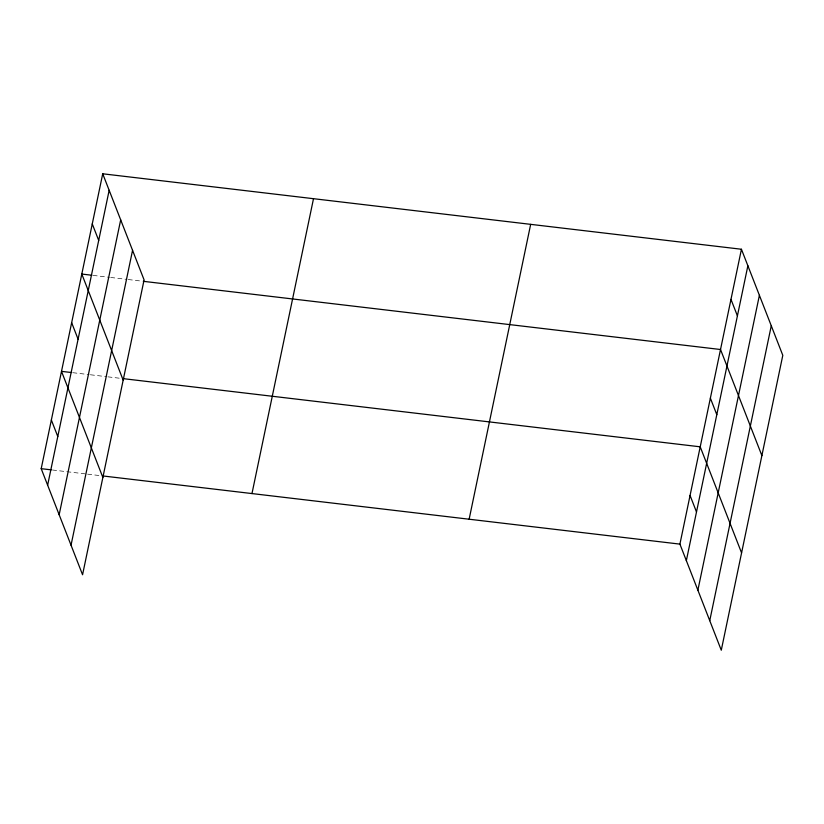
<?xml version="1.0" encoding="UTF-8"?>
<svg xmlns="http://www.w3.org/2000/svg" width="824" height="824" viewBox="0 0 824 824"><rect width="100%" height="100%" fill="white"/><g stroke="black" fill="none" stroke-linecap="round" stroke-linejoin="round"><path stroke-width="0.62" stroke-dasharray="4.12 3.09" d="M93.102 275.391L109.407 277.317M110.663 277.461L126.968 279.387M128.225 279.532L142.027 281.169M72.79 372.695L89.105 374.621M90.362 374.766L106.667 376.692M107.923 376.846L120.469 378.329M52.489 469.999L86.365 474.006M87.622 474.15L100.168 475.633"/><path stroke-width="1.24" d="M102.722 173.792L144.087 279.882L82.565 574.75L41.2 468.671L102.722 173.792L741.435 249.25L782.8 355.329L721.278 650.208L679.913 544.118L741.435 249.25M47.638 485.171L109.159 190.303M59.163 514.732L120.685 219.864M71.039 545.189L132.561 250.321M251.979 493.566L313.501 198.697M469.134 519.223L530.666 224.355M686.351 560.629L747.873 265.75M697.876 590.19L759.398 295.311M709.752 620.647L771.274 325.768M91.845 275.237L81.803 274.052L123.167 380.132M143.283 281.314L720.526 349.51L761.881 455.59M71.544 372.541L61.501 371.356L102.866 477.446M122.982 378.618L700.215 446.814L741.579 552.894M41.2 468.671L51.232 469.855M102.681 475.932L679.913 544.118M730.981 299.38L737.418 315.88M710.37 398.157L716.808 414.668M690.069 495.471L696.496 511.972M92.267 223.922L98.705 240.423M71.657 322.709L78.095 339.21M51.356 420.013L57.783 436.514"/></g></svg>
